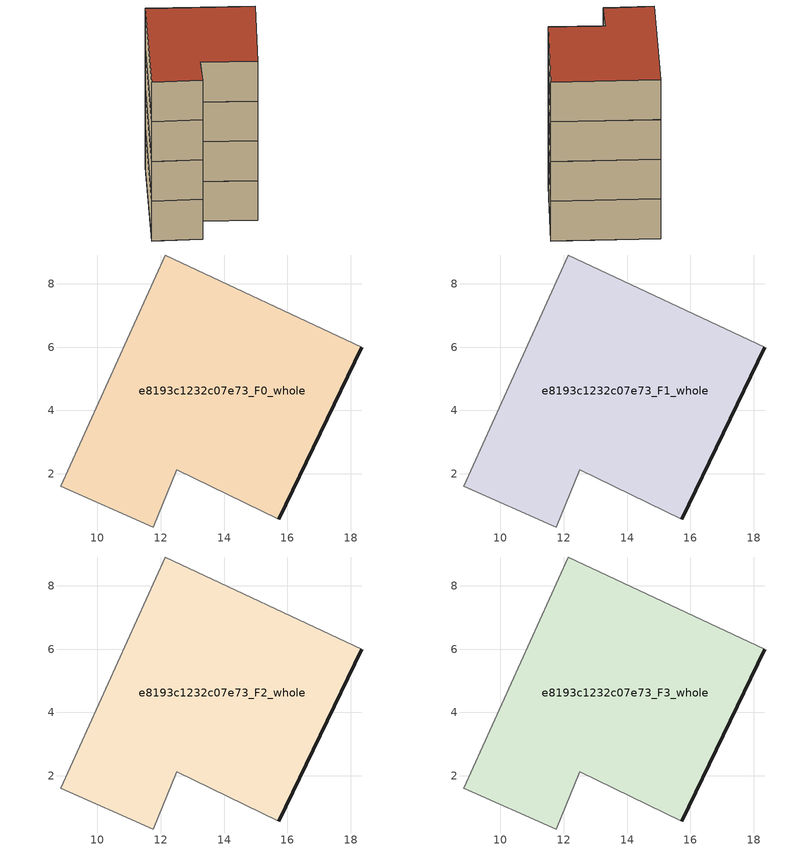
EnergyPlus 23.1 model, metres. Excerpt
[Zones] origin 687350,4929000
e8193c1232c07e73_F0_whole
 floor ground (EU_floor_Construction): 15.73,0.57 18.35,6 12.15,8.91 8.84,1.6 11.76,0.32 12.5,2.13 z0
 wall outside (EU_wall_Construction): 18.35,6 15.73,0.57 z0:3
 wall adiabatic (EU_wall_Construction): 15.73,0.57 12.5,2.13 11.76,0.32 8.84,1.6 12.15,8.91 18.35,6 z0:3
e8193c1232c07e73_F1_whole
 floor to e8193c1232c07e73_F0_whole (EU_floor_Construction): 15.73,0.57 18.35,6 12.15,8.91 8.84,1.6 11.76,0.32 12.5,2.13 z3
 wall outside (EU_wall_Construction): 18.35,6 15.73,0.57 z3:6
 wall adiabatic (EU_wall_Construction): 15.73,0.57 12.5,2.13 11.76,0.32 8.84,1.6 12.15,8.91 18.35,6 z3:6
e8193c1232c07e73_F2_whole
 floor to e8193c1232c07e73_F1_whole (EU_floor_Construction): 15.73,0.57 18.35,6 12.15,8.91 8.84,1.6 11.76,0.32 12.5,2.13 z6
 wall outside (EU_wall_Construction): 18.35,6 15.73,0.57 z6:9
 wall adiabatic (EU_wall_Construction): 15.73,0.57 12.5,2.13 11.76,0.32 8.84,1.6 12.15,8.91 18.35,6 z6:9
e8193c1232c07e73_F3_whole
 floor to e8193c1232c07e73_F2_whole (EU_floor_Construction): 15.73,0.57 18.35,6 12.15,8.91 8.84,1.6 11.76,0.32 12.5,2.13 z9
 wall outside (EU_wall_Construction): 18.35,6 15.73,0.57 z9:12
 wall adiabatic (EU_wall_Construction): 15.73,0.57 12.5,2.13 11.76,0.32 8.84,1.6 12.15,8.91 18.35,6 z9:12
 roof outside (EU_roof_Construction): 18.35,6 15.73,0.57 12.5,2.13 11.76,0.32 8.84,1.6 12.15,8.91 z12
[Building]
EU S2 Campaign: North Axis=0; Terrain=City; Solar Distribution=FullExterior
[Site:Location]
Bologna: Latitude=44.5; Longitude=11.25; Time Zone=1; Elevation=37
[SizingPeriod:WeatherFileDays]
AnnualSizingPeriod: Begin Month=1; Begin Day of Month=1; End Month=12; End Day of Month=31; Day of Week for Start Day=Monday; Use Weather File Daylight Saving Period=No; Use Weather File Rain and Snow Indicators=No
[MATERIAL]
EU_InternalMass_Material: Roughness=MediumRough; Thickness=0.1; Conductivity=1; Density=1800; Specific Heat=900; Thermal Absorptance=0.9; Solar Absorptance=0.7; Visible Absorptance=0.7
[MATERIAL:NOMASS] Roughness=MediumRough; Thermal Absorptance=0.9; Solar Absorptance=0.7; Visible Absorptance=0.7
Name | Thermal Resistance
EU_wall_NoMass | 0.937881
EU_roof_NoMass | 0.548572
EU_floor_NoMass | 0.71348
[CONSTRUCTION]
EU_wall_Construction: EU_wall_NoMass
EU_roof_Construction: EU_roof_NoMass
EU_floor_Construction: EU_floor_NoMass
EU_InternalMass_Construction: EU_InternalMass_Material
[ZONE] Type=1; Multiplier=1; Ceiling Height=autocalculate; Volume=140.815; Floor Area=autocalculate; Part of Total Floor Area=Yes
e8193c1232c07e73_F0_whole; e8193c1232c07e73_F1_whole; e8193c1232c07e73_F2_whole; e8193c1232c07e73_F3_whole
[INTERNALMASS] Construction=EU_InternalMass_Construction; Surface Area=46.9381
Name | Zone or ZoneList
e8193c1232c07e73_F0_whole_EU_InternalMass | e8193c1232c07e73_F0_whole
e8193c1232c07e73_F1_whole_EU_InternalMass | e8193c1232c07e73_F1_whole
e8193c1232c07e73_F2_whole_EU_InternalMass | e8193c1232c07e73_F2_whole
e8193c1232c07e73_F3_whole_EU_InternalMass | e8193c1232c07e73_F3_whole
[OTHEREQUIPMENT] Fuel Type=Electricity; Design Level Calculation Method=Watts/Area; Power per Zone Floor Area=1; Fraction Latent=0; Fraction Radiant=0; Fraction Lost=0; Carbon Dioxide Generation Rate=0; EndUse Subcategory=EU_Step8_InternalGains
Name | Zone or ZoneList or Space or SpaceList | Schedule
EU_Step8_InternalGain_e8193c1232c07e73_F0_whole_f000 | e8193c1232c07e73_F0_whole | EU_Step8_GainSchedule_e8193c1232c07e73_F0_whole_f000
EU_Step8_InternalGain_e8193c1232c07e73_F1_whole_f000 | e8193c1232c07e73_F1_whole | EU_Step8_GainSchedule_e8193c1232c07e73_F1_whole_f000
EU_Step8_InternalGain_e8193c1232c07e73_F2_whole_f000 | e8193c1232c07e73_F2_whole | EU_Step8_GainSchedule_e8193c1232c07e73_F2_whole_f000
EU_Step8_InternalGain_e8193c1232c07e73_F3_whole_f000 | e8193c1232c07e73_F3_whole | EU_Step8_GainSchedule_e8193c1232c07e73_F3_whole_f000
[ZONEVENTILATION:DESIGNFLOWRATE] Schedule=EU_AlwaysOn; Design Flow Rate Calculation Method=AirChanges/Hour; Air Changes per Hour=0.687892; Ventilation Type=Natural; Fan Pressure Rise=0; Fan Total Efficiency=1; Constant Term Coefficient=1; Temperature Term Coefficient=0; Velocity Term Coefficient=0; Velocity Squared Term Coefficient=0; Minimum Indoor Temperature=-100; Maximum Indoor Temperature=100; Delta Temperature=-100; Minimum Outdoor Temperature=-100; Maximum Outdoor Temperature=100; Maximum Wind Speed=40
Name | Zone or ZoneList or Space or SpaceList
EU_ConstantAir_e8193c1232c07e73_F0_whole | e8193c1232c07e73_F0_whole
EU_ConstantAir_e8193c1232c07e73_F1_whole | e8193c1232c07e73_F1_whole
EU_ConstantAir_e8193c1232c07e73_F2_whole | e8193c1232c07e73_F2_whole
EU_ConstantAir_e8193c1232c07e73_F3_whole | e8193c1232c07e73_F3_whole
[HVACTEMPLATE:THERMOSTAT] Constant Heating Setpoint=20; Constant Cooling Setpoint=50
EU_HeatOnly_e8193c1232c07e73_F0_whole; EU_HeatOnly_e8193c1232c07e73_F1_whole; EU_HeatOnly_e8193c1232c07e73_F2_whole; EU_HeatOnly_e8193c1232c07e73_F3_whole
[HVACTEMPLATE:ZONE:IDEALLOADSAIRSYSTEM] System Availability Schedule=EU_AlwaysOn; Maximum Heating Supply Air Temperature=50; Minimum Cooling Supply Air Temperature=13; Maximum Heating Supply Air Humidity Ratio=0.0156; Minimum Cooling Supply Air Humidity Ratio=0.0077; Heating Limit=NoLimit; Cooling Limit=NoLimit; Heating Availability Schedule=EU_AlwaysOn; Cooling Availability Schedule=EU_CoolingOff; Dehumidification Control Type=ConstantSensibleHeatRatio; Cooling Sensible Heat Ratio=0.7; Dehumidification Setpoint=60; Humidification Control Type=None; Humidification Setpoint=30; Outdoor Air Method=None; Outdoor Air Flow Rate per Person=0.00944; Outdoor Air Flow Rate per Zone Floor Area=0; Outdoor Air Flow Rate per Zone=0; Demand Controlled Ventilation Type=None; Outdoor Air Economizer Type=NoEconomizer; Heat Recovery Type=None; Sensible Heat Recovery Effectiveness=0.7; Latent Heat Recovery Effectiveness=0.65
Name | Template Thermostat
e8193c1232c07e73_F0_whole | EU_HeatOnly_e8193c1232c07e73_F0_whole
e8193c1232c07e73_F1_whole | EU_HeatOnly_e8193c1232c07e73_F1_whole
e8193c1232c07e73_F2_whole | EU_HeatOnly_e8193c1232c07e73_F2_whole
e8193c1232c07e73_F3_whole | EU_HeatOnly_e8193c1232c07e73_F3_whole
[SIZING:ZONE] Zone Cooling Design Supply Air Temperature Input Method=SupplyAirTemperature; Zone Cooling Design Supply Air Temperature=13; Zone Heating Design Supply Air Temperature Input Method=SupplyAirTemperature; Zone Heating Design Supply Air Temperature=50; Zone Cooling Design Supply Air Humidity Ratio=0.008; Zone Heating Design Supply Air Humidity Ratio=0.008; Cooling Design Air Flow Method=DesignDay; Cooling Design Air Flow Rate=0; Cooling Minimum Air Flow per Zone Floor Area=0.000762; Cooling Minimum Air Flow=0; Cooling Minimum Air Flow Fraction=0.2; Heating Design Air Flow Method=DesignDay; Heating Design Air Flow Rate=0; Heating Maximum Air Flow per Zone Floor Area=0.002032; Heating Maximum Air Flow=0.141576; Heating Maximum Air Flow Fraction=0.3; Account for Dedicated Outdoor Air System=No; Dedicated Outdoor Air System Control Strategy=NeutralSupplyAir; Dedicated Outdoor Air Low Setpoint Temperature for Design=autosize; Dedicated Outdoor Air High Setpoint Temperature for Design=autosize; Zone Load Sizing Method=Sensible Load Only No Latent Load; Zone Latent Cooling Design Supply Air Humidity Ratio Input Method=HumidityRatioDifference; Zone Cooling Design Supply Air Humidity Ratio Difference=0.005; Zone Latent Heating Design Supply Air Humidity Ratio Input Method=HumidityRatioDifference; Zone Humidification Design Supply Air Humidity Ratio Difference=0.005
e8193c1232c07e73_F0_whole; e8193c1232c07e73_F1_whole; e8193c1232c07e73_F2_whole; e8193c1232c07e73_F3_whole
[SCHEDULE:CONSTANT]
Name | Hourly Value
EU_AlwaysOn | 1
EU_CoolingOff | 0
[SCHEDULE:FILE] Column Number=1; Rows to Skip at Top=0; Number of Hours of Data=8760; Column Separator=Comma; Interpolate to Timestep=No; Minutes per Item=60; Adjust Schedule for Daylight Savings=Yes
Name | File
EU_Step8_GainSchedule_e8193c1232c07e73_F0_whole_f000 | ../../schedules/e8193c1232c07e73/e8193c1232c07e73_F0_whole_f000_gain.csv
EU_Step8_GainSchedule_e8193c1232c07e73_F1_whole_f000 | ../../schedules/e8193c1232c07e73/e8193c1232c07e73_F1_whole_f000_gain.csv
EU_Step8_GainSchedule_e8193c1232c07e73_F2_whole_f000 | ../../schedules/e8193c1232c07e73/e8193c1232c07e73_F2_whole_f000_gain.csv
EU_Step8_GainSchedule_e8193c1232c07e73_F3_whole_f000 | ../../schedules/e8193c1232c07e73/e8193c1232c07e73_F3_whole_f000_gain.csv
